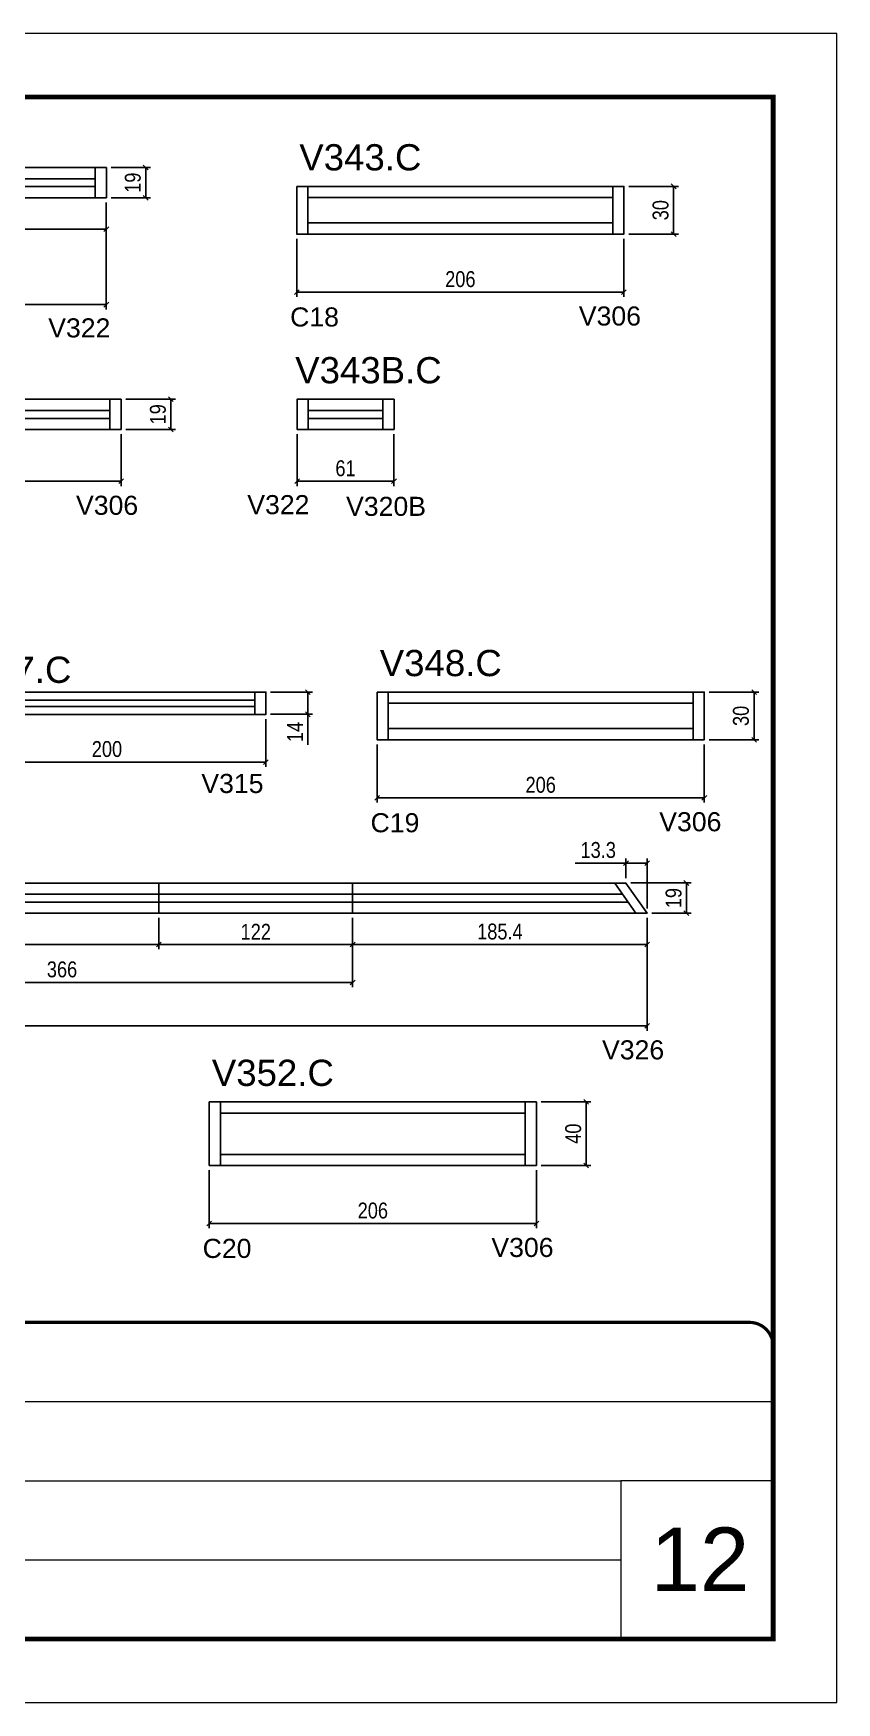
# Model space of a CAD drawing. Extents: x 3090 to 9343, y 762 to 5258.
# Drawn here: x 8838 to 9343, y 1911 to 2961 of the extents above; entities that cross this region are included whole.
import ezdxf

# ---------------------------------------------------------------- set-up
doc = ezdxf.new("R2010")
doc.units = 0
doc.linetypes.add('CONTINUO', pattern=[0])
doc.linetypes.add('DASHED', pattern=[0.75, 0.5, -0.25])
doc.layers.add('00 - FELIPE', color=2, linetype='Continuous', plot=False)
for name, color, linetype in [('5', 5, 'Continuous'), ('COTA', 241, 'Continuous'), ('Cotas', 1, 'Continuous'), ('NOMENCLATURA', 7, 'Continuous'), ('Painéis', 200, 'Continuous'), ('SARR_2.2x7', 40, 'Continuous'), ('SARR_EDITAR', 141, 'Continuous')]:
    doc.layers.add(name, color=color, linetype=linetype)
for name, color, linetype, lineweight in [('CARIMBO', 255, 'Continuous', 9), ('Escoras', 2, 'Continuous', 25), ('Folhas', 255, 'Continuous', 9), ('Romaneio', 3, 'Continuous', 13), ('SARRAFO DE PRESSAO', 251, 'DASHED', 9)]:
    doc.layers.add(name, color=color, linetype=linetype, lineweight=lineweight)
doc.styles.add('ARIAL', font='arial.ttf')
doc.styles.add('COTA TECNICA', font='techl___.ttf', dxfattribs={"height": 10})
doc.styles.add('COTA TECNICA-50', font='techl___.ttf', dxfattribs={"height": 10})
doc.styles.get("Standard").update_dxf_attribs({"font": 'arial.ttf'})
doc.dimstyles.new('COTA PAINEL-50', dxfattribs={"dimtxt": 10, "dimasz": 3, "dimexe": 3, "dimexo": 3, "dimgap": 3, "dimtad": 1, "dimdec": 1, "dimzin": 12, "dimdsep": 46, "dimtxsty": 'COTA TECNICA-50', "dimblk1": 'OBLIQUE', "dimblk2": 'OBLIQUE', "dimsah": 1, "dimcen": 0.9, "dimclrd": 4, "dimclre": 4, "dimclrt": 240, "dimadec": 1, "dimazin": 3, "dimtfac": 1, "dimtdec": 1, "dimtmove": 0, "dimatfit": 3, "dimfxl": 1, "dimtolj": 1, "dimtzin": 12, "dimarcsym": 0})
doc.dimstyles.new('PAINEL', dxfattribs={"dimtxt": 10, "dimasz": 3, "dimexe": 3, "dimexo": 3, "dimgap": 3, "dimtad": 1, "dimdec": 1, "dimzin": 12, "dimdsep": 46, "dimtxsty": 'COTA TECNICA', "dimblk1": 'OBLIQUE', "dimblk2": 'OBLIQUE', "dimsah": 1, "dimcen": 0.9, "dimclrd": 4, "dimclre": 4, "dimclrt": 240, "dimadec": 1, "dimazin": 3, "dimtfac": 1, "dimtdec": 1, "dimtmove": 0, "dimatfit": 3, "dimfxl": 1, "dimtolj": 1, "dimtzin": 12, "dimarcsym": 0})

# ---------------------------------------------------------------- blocks, each defined once
blk = doc.blocks.new('9999999999')
at = {"color": 30, "linetype": 'CONTINUO'}
for p, q in [((98564.6, 34379.6), (99584, 34379.6)), ((98564.6, 34329.8), (99488, 34329.8)), ((99584, 34329.8), (99488, 34329.8)), ((99488, 34329.8), (99488, 34230.2)), ((98564.6, 34280), (99488, 34280))]:
    blk.add_line(p, q, dxfattribs=at)
at = {"color": 30, "linetype": 'CONTINUO', "const_width": 2}
blk.add_lwpolyline([(99584, 34230.2), (99584, 34414.4, 0.414214), (99569, 34429.4), (98229, 34429.4, 0.414214), (98214, 34414.4), (98214, 34245.2, 0.414214), (98229, 34230.2), (99584, 34230.2)], format="xyb", dxfattribs=at)
at = {"layer": 'Folhas'}
blk.add_lwpolyline([(98139, 34190.2), (99624, 34190.2), (99624, 35240.2), (98139, 35240.2)], close=True, dxfattribs=at)
at = {"layer": 'Folhas', "color": 30, "const_width": 3}
blk.add_lwpolyline([(98214, 34230.2), (99584, 34230.2), (99584, 35200.2), (98214, 35200.2)], close=True, dxfattribs=at)
blk = doc.blocks.new('_Oblique')
at = {"color": 0, "linetype": 'ByBlock', "lineweight": -2}
blk.add_line((-0.5, -0.5), (0.5, 0.5), dxfattribs=at)
blk = doc.blocks.new('*D304')
at = {"layer": 'Cotas', "color": 4, "linetype": 'ByBlock', "lineweight": -2, "transparency": 16777216}
for p, q in [((8688.6, 2854.1), (8688.6, 2834.4)), ((8883.6, 2854.1), (8883.6, 2834.4)), ((8688.6, 2837.4), (8883.6, 2837.4))]:
    blk.add_line(p, q, dxfattribs=at)
at = {"layer": 'Defpoints', "color": 0, "linetype": 'ByBlock', "transparency": 16777216}
for p in [(8688.6, 2857.1), (8883.6, 2857.1), (8883.6, 2837.4)]:
    blk.add_point(p, dxfattribs=at)
at = {"layer": 'Cotas', "color": 4, "linetype": 'ByBlock', "lineweight": -2, "transparency": 16777216, "xscale": 3, "yscale": 3, "zscale": 3, "rotation": 180}
blk.add_blockref('_Oblique', (8688.6, 2837.4), dxfattribs=at)
at = {"layer": 'Cotas', "color": 4, "linetype": 'ByBlock', "lineweight": -2, "transparency": 16777216, "xscale": 3, "yscale": 3, "zscale": 3}
blk.add_blockref('_Oblique', (8883.6, 2837.4), dxfattribs=at)
at = {"layer": 'Cotas', "color": 240, "linetype": 'ByBlock', "transparency": 16777216, "insert": (8786.1, 2845.6), "char_height": 10, "attachment_point": 5, "style": 'COTA TECNICA-50'}
blk.add_mtext('\\A1;195', dxfattribs=at)
blk = doc.blocks.new('*D307')
at = {"layer": 'Defpoints', "color": 0, "linetype": 'ByBlock', "transparency": 16777216}
for p in [(7956.6, 2857.1), (8883.6, 2857.1), (8883.6, 2789.9)]:
    blk.add_point(p, dxfattribs=at)
at = {"layer": 'Romaneio', "color": 4, "linetype": 'ByBlock', "lineweight": -2, "transparency": 16777216}
for p, q in [((7956.6, 2854.1), (7956.6, 2786.9)), ((8883.6, 2854.1), (8883.6, 2786.9)), ((7956.6, 2789.9), (8883.6, 2789.9))]:
    blk.add_line(p, q, dxfattribs=at)
at = {"layer": 'Romaneio', "color": 4, "linetype": 'ByBlock', "lineweight": -2, "transparency": 16777216, "xscale": 3, "yscale": 3, "zscale": 3, "rotation": 180}
blk.add_blockref('_Oblique', (7956.6, 2789.9), dxfattribs=at)
at = {"layer": 'Romaneio', "color": 4, "linetype": 'ByBlock', "lineweight": -2, "transparency": 16777216, "xscale": 3, "yscale": 3, "zscale": 3}
blk.add_blockref('_Oblique', (8883.6, 2789.9), dxfattribs=at)
at = {"layer": 'Romaneio', "color": 240, "linetype": 'ByBlock', "transparency": 16777216, "insert": (8420.1, 2798), "char_height": 10, "attachment_point": 5, "style": 'COTA TECNICA-50'}
blk.add_mtext('\\A1;927', dxfattribs=at)
blk = doc.blocks.new('*D308')
at = {"layer": 'Defpoints', "color": 0, "linetype": 'ByBlock', "transparency": 16777216}
for p in [(8883.6, 2876.1), (8883.6, 2857.1), (8908.4, 2857.1)]:
    blk.add_point(p, dxfattribs=at)
at = {"layer": 'Escoras', "color": 4, "linetype": 'ByBlock', "lineweight": -2, "transparency": 16777216}
for p, q in [((8886.6, 2876.1), (8911.4, 2876.1)), ((8908.4, 2876.1), (8908.4, 2857.1)), ((8886.6, 2857.1), (8911.4, 2857.1))]:
    blk.add_line(p, q, dxfattribs=at)
at = {"layer": 'Escoras', "color": 4, "linetype": 'ByBlock', "lineweight": -2, "transparency": 16777216, "xscale": 3, "yscale": 3, "zscale": 3}
for p, rotation in [((8908.4, 2876.1), 90), ((8908.4, 2857.1), 270)]:
    blk.add_blockref('_Oblique', p, dxfattribs=dict(at, rotation=rotation))
at = {"layer": 'Escoras', "color": 240, "linetype": 'ByBlock', "transparency": 16777216, "insert": (8900.3, 2866.6), "char_height": 10, "attachment_point": 5, "rotation": 90, "style": 'COTA TECNICA-50'}
blk.add_mtext('\\A1;19', dxfattribs=at)
blk = doc.blocks.new('*D363')
at = {"layer": 'COTA', "color": 4, "linetype": 'ByBlock', "lineweight": -2, "transparency": 16777216}
for p, q in [((9003.5, 2831.3), (9003.5, 2794.8)), ((9209.5, 2831.3), (9209.5, 2794.8)), ((9209.5, 2797.8), (9003.5, 2797.8))]:
    blk.add_line(p, q, dxfattribs=at)
at = {"layer": 'Defpoints', "color": 0, "linetype": 'ByBlock', "transparency": 16777216}
for p in [(9003.5, 2834.3), (9209.5, 2834.3), (9003.5, 2797.8)]:
    blk.add_point(p, dxfattribs=at)
at = {"layer": 'COTA', "color": 4, "linetype": 'ByBlock', "lineweight": -2, "transparency": 16777216, "xscale": 3, "yscale": 3, "zscale": 3, "rotation": 180}
blk.add_blockref('_Oblique', (9003.5, 2797.8), dxfattribs=at)
at = {"layer": 'COTA', "color": 4, "linetype": 'ByBlock', "lineweight": -2, "transparency": 16777216, "xscale": 3, "yscale": 3, "zscale": 3}
blk.add_blockref('_Oblique', (9209.5, 2797.8), dxfattribs=at)
at = {"layer": 'COTA', "color": 240, "linetype": 'ByBlock', "transparency": 16777216, "insert": (9106.5, 2805.9), "char_height": 10, "attachment_point": 5, "style": 'COTA TECNICA-50'}
blk.add_mtext('\\A1;206', dxfattribs=at)
blk = doc.blocks.new('*D364')
at = {"layer": 'Defpoints', "color": 0, "linetype": 'ByBlock', "transparency": 16777216}
for p in [(9209.5, 2864.3), (9240.8, 2864.3), (9209.5, 2834.3)]:
    blk.add_point(p, dxfattribs=at)
at = {"layer": 'Romaneio', "color": 4, "linetype": 'ByBlock', "lineweight": -2, "transparency": 16777216}
for p, q in [((9212.5, 2864.3), (9243.8, 2864.3)), ((9240.8, 2834.3), (9240.8, 2864.3)), ((9212.5, 2834.3), (9243.8, 2834.3))]:
    blk.add_line(p, q, dxfattribs=at)
at = {"layer": 'Romaneio', "color": 4, "linetype": 'ByBlock', "lineweight": -2, "transparency": 16777216, "xscale": 3, "yscale": 3, "zscale": 3}
for p, rotation in [((9240.8, 2864.3), 90), ((9240.8, 2834.3), 270)]:
    blk.add_blockref('_Oblique', p, dxfattribs=dict(at, rotation=rotation))
at = {"layer": 'Romaneio', "color": 240, "linetype": 'ByBlock', "transparency": 16777216, "insert": (9232.6, 2849.3), "char_height": 10, "attachment_point": 5, "rotation": 90, "style": 'COTA TECNICA-50'}
blk.add_mtext('\\A1;30', dxfattribs=at)
blk = doc.blocks.new('*D365')
at = {"layer": 'COTA', "color": 4, "linetype": 'ByBlock', "lineweight": -2, "transparency": 16777216}
for p, q in [((8697.9, 2708.4), (8697.9, 2675.8)), ((8892.9, 2708.4), (8892.9, 2675.8)), ((8892.9, 2678.8), (8697.9, 2678.8))]:
    blk.add_line(p, q, dxfattribs=at)
at = {"layer": 'Defpoints', "color": 0, "linetype": 'ByBlock', "transparency": 16777216}
for p in [(8697.9, 2711.4), (8892.9, 2711.4), (8697.9, 2678.8)]:
    blk.add_point(p, dxfattribs=at)
at = {"layer": 'COTA', "color": 4, "linetype": 'ByBlock', "lineweight": -2, "transparency": 16777216, "xscale": 3, "yscale": 3, "zscale": 3, "rotation": 180}
blk.add_blockref('_Oblique', (8697.9, 2678.8), dxfattribs=at)
at = {"layer": 'COTA', "color": 4, "linetype": 'ByBlock', "lineweight": -2, "transparency": 16777216, "xscale": 3, "yscale": 3, "zscale": 3}
blk.add_blockref('_Oblique', (8892.9, 2678.8), dxfattribs=at)
at = {"layer": 'COTA', "color": 240, "linetype": 'ByBlock', "transparency": 16777216, "insert": (8795.4, 2686.9), "char_height": 10, "attachment_point": 5, "style": 'COTA TECNICA-50'}
blk.add_mtext('\\A1;195', dxfattribs=at)
blk = doc.blocks.new('*D366')
at = {"layer": 'Defpoints', "color": 0, "linetype": 'ByBlock', "transparency": 16777216}
for p in [(8892.9, 2730.4), (8924.2, 2730.4), (8892.9, 2711.4)]:
    blk.add_point(p, dxfattribs=at)
at = {"layer": 'Romaneio', "color": 4, "linetype": 'ByBlock', "lineweight": -2, "transparency": 16777216}
for p, q in [((8895.9, 2730.4), (8927.2, 2730.4)), ((8924.2, 2711.4), (8924.2, 2730.4)), ((8895.9, 2711.4), (8927.2, 2711.4))]:
    blk.add_line(p, q, dxfattribs=at)
at = {"layer": 'Romaneio', "color": 4, "linetype": 'ByBlock', "lineweight": -2, "transparency": 16777216, "xscale": 3, "yscale": 3, "zscale": 3}
for p, rotation in [((8924.2, 2730.4), 90), ((8924.2, 2711.4), 270)]:
    blk.add_blockref('_Oblique', p, dxfattribs=dict(at, rotation=rotation))
at = {"layer": 'Romaneio', "color": 240, "linetype": 'ByBlock', "transparency": 16777216, "insert": (8916.1, 2720.9), "char_height": 10, "attachment_point": 5, "rotation": 90, "style": 'COTA TECNICA-50'}
blk.add_mtext('\\A1;19', dxfattribs=at)
blk = doc.blocks.new('*D368')
at = {"layer": 'COTA', "color": 4, "linetype": 'ByBlock', "lineweight": -2, "transparency": 16777216}
for p, q in [((9003.7, 2708.4), (9003.7, 2675.8)), ((9064.7, 2708.4), (9064.7, 2675.8)), ((9003.7, 2678.8), (9064.7, 2678.8))]:
    blk.add_line(p, q, dxfattribs=at)
at = {"layer": 'Defpoints', "color": 0, "linetype": 'ByBlock', "transparency": 16777216}
for p in [(9003.7, 2711.4), (9064.7, 2711.4), (9064.7, 2678.8)]:
    blk.add_point(p, dxfattribs=at)
at = {"layer": 'COTA', "color": 4, "linetype": 'ByBlock', "lineweight": -2, "transparency": 16777216, "xscale": 3, "yscale": 3, "zscale": 3, "rotation": 180}
blk.add_blockref('_Oblique', (9003.7, 2678.8), dxfattribs=at)
at = {"layer": 'COTA', "color": 4, "linetype": 'ByBlock', "lineweight": -2, "transparency": 16777216, "xscale": 3, "yscale": 3, "zscale": 3}
blk.add_blockref('_Oblique', (9064.7, 2678.8), dxfattribs=at)
at = {"layer": 'COTA', "color": 240, "linetype": 'ByBlock', "transparency": 16777216, "insert": (9034.2, 2686.9), "char_height": 10, "attachment_point": 5, "style": 'COTA TECNICA-50'}
blk.add_mtext('\\A1;61', dxfattribs=at)
blk = doc.blocks.new('*D373')
at = {"layer": 'COTA', "color": 4, "linetype": 'ByBlock', "lineweight": -2, "transparency": 16777216}
for p, q in [((8784, 2529.2), (8784, 2499.1)), ((8984, 2529.2), (8984, 2499.1)), ((8784, 2502.1), (8984, 2502.1))]:
    blk.add_line(p, q, dxfattribs=at)
at = {"layer": 'Defpoints', "color": 0, "linetype": 'ByBlock', "transparency": 16777216}
for p in [(8784, 2532.2), (8984, 2532.2), (8984, 2502.1)]:
    blk.add_point(p, dxfattribs=at)
at = {"layer": 'COTA', "color": 4, "linetype": 'ByBlock', "lineweight": -2, "transparency": 16777216, "xscale": 3, "yscale": 3, "zscale": 3, "rotation": 180}
blk.add_blockref('_Oblique', (8784, 2502.1), dxfattribs=at)
at = {"layer": 'COTA', "color": 4, "linetype": 'ByBlock', "lineweight": -2, "transparency": 16777216, "xscale": 3, "yscale": 3, "zscale": 3}
blk.add_blockref('_Oblique', (8984, 2502.1), dxfattribs=at)
at = {"layer": 'COTA', "color": 240, "linetype": 'ByBlock', "transparency": 16777216, "insert": (8884, 2510.3), "char_height": 10, "attachment_point": 5, "style": 'COTA TECNICA-50'}
blk.add_mtext('\\A1;200', dxfattribs=at)
blk = doc.blocks.new('*D84')
at = {"layer": 'Defpoints', "color": 0, "linetype": 'ByBlock', "transparency": 16777216}
for p in [(8984, 2546.2), (8984, 2532.2), (9010.5, 2532.2)]:
    blk.add_point(p, dxfattribs=at)
at = {"layer": 'Romaneio', "color": 4, "linetype": 'ByBlock', "lineweight": -2, "transparency": 16777216}
for p, q in [((8987, 2546.2), (9013.5, 2546.2)), ((9010.5, 2546.2), (9010.5, 2532.2)), ((8987, 2532.2), (9013.5, 2532.2)), ((9010.5, 2532.2), (9010.5, 2513.1))]:
    blk.add_line(p, q, dxfattribs=at)
at = {"layer": 'Romaneio', "color": 4, "linetype": 'ByBlock', "lineweight": -2, "transparency": 16777216, "xscale": 3, "yscale": 3, "zscale": 3}
for p, rotation in [((9010.5, 2546.2), 90), ((9010.5, 2532.2), 270)]:
    blk.add_blockref('_Oblique', p, dxfattribs=dict(at, rotation=rotation))
at = {"layer": 'Romaneio', "color": 240, "linetype": 'ByBlock', "transparency": 16777216, "insert": (9002.4, 2521.1), "char_height": 10, "attachment_point": 5, "rotation": 90, "style": 'COTA TECNICA-50'}
blk.add_mtext('\\A1;14', dxfattribs=at)
blk = doc.blocks.new('*D374')
at = {"layer": 'COTA', "color": 4, "linetype": 'ByBlock', "lineweight": -2, "transparency": 16777216}
for p, q in [((9054.1, 2513.2), (9054.1, 2476.7)), ((9260.1, 2513.2), (9260.1, 2476.7)), ((9260.1, 2479.7), (9054.1, 2479.7))]:
    blk.add_line(p, q, dxfattribs=at)
at = {"layer": 'Defpoints', "color": 0, "linetype": 'ByBlock', "transparency": 16777216}
for p in [(9054.1, 2516.2), (9260.1, 2516.2), (9054.1, 2479.7)]:
    blk.add_point(p, dxfattribs=at)
at = {"layer": 'COTA', "color": 4, "linetype": 'ByBlock', "lineweight": -2, "transparency": 16777216, "xscale": 3, "yscale": 3, "zscale": 3, "rotation": 180}
blk.add_blockref('_Oblique', (9054.1, 2479.7), dxfattribs=at)
at = {"layer": 'COTA', "color": 4, "linetype": 'ByBlock', "lineweight": -2, "transparency": 16777216, "xscale": 3, "yscale": 3, "zscale": 3}
blk.add_blockref('_Oblique', (9260.1, 2479.7), dxfattribs=at)
at = {"layer": 'COTA', "color": 240, "linetype": 'ByBlock', "transparency": 16777216, "insert": (9157.1, 2487.8), "char_height": 10, "attachment_point": 5, "style": 'COTA TECNICA-50'}
blk.add_mtext('\\A1;206', dxfattribs=at)
blk = doc.blocks.new('*D375')
at = {"layer": 'Defpoints', "color": 0, "linetype": 'ByBlock', "transparency": 16777216}
for p in [(9260.1, 2546.2), (9291.5, 2546.2), (9260.1, 2516.2)]:
    blk.add_point(p, dxfattribs=at)
at = {"layer": 'Romaneio', "color": 4, "linetype": 'ByBlock', "lineweight": -2, "transparency": 16777216}
for p, q in [((9263.1, 2546.2), (9294.5, 2546.2)), ((9291.5, 2516.2), (9291.5, 2546.2)), ((9263.1, 2516.2), (9294.5, 2516.2))]:
    blk.add_line(p, q, dxfattribs=at)
at = {"layer": 'Romaneio', "color": 4, "linetype": 'ByBlock', "lineweight": -2, "transparency": 16777216, "xscale": 3, "yscale": 3, "zscale": 3}
for p, rotation in [((9291.5, 2546.2), 90), ((9291.5, 2516.2), 270)]:
    blk.add_blockref('_Oblique', p, dxfattribs=dict(at, rotation=rotation))
at = {"layer": 'Romaneio', "color": 240, "linetype": 'ByBlock', "transparency": 16777216, "insert": (9283.2, 2531.2), "char_height": 10, "attachment_point": 5, "rotation": 90, "style": 'COTA TECNICA-50'}
blk.add_mtext('\\A1;30', dxfattribs=at)
blk = doc.blocks.new('*D95')
at = {"layer": 'COTA', "color": 4, "linetype": 'ByBlock', "lineweight": -2, "transparency": 16777216}
for p, q in [((8916.7, 2404.1), (8916.7, 2384.4)), ((9038.7, 2404.1), (9038.7, 2384.4)), ((8916.7, 2387.4), (9038.7, 2387.4))]:
    blk.add_line(p, q, dxfattribs=at)
at = {"layer": 'Defpoints', "color": 0, "linetype": 'ByBlock', "transparency": 16777216}
for p in [(8916.7, 2407.1), (9038.7, 2407.1), (9038.7, 2387.4)]:
    blk.add_point(p, dxfattribs=at)
at = {"layer": 'COTA', "color": 4, "linetype": 'ByBlock', "lineweight": -2, "transparency": 16777216, "xscale": 3, "yscale": 3, "zscale": 3, "rotation": 180}
blk.add_blockref('_Oblique', (8916.7, 2387.4), dxfattribs=at)
at = {"layer": 'COTA', "color": 4, "linetype": 'ByBlock', "lineweight": -2, "transparency": 16777216, "xscale": 3, "yscale": 3, "zscale": 3}
blk.add_blockref('_Oblique', (9038.7, 2387.4), dxfattribs=at)
at = {"layer": 'COTA', "color": 240, "linetype": 'ByBlock', "transparency": 16777216, "insert": (8977.7, 2395.4), "char_height": 10, "attachment_point": 5, "style": 'COTA TECNICA-50'}
blk.add_mtext('\\A1;122', dxfattribs=at)
blk = doc.blocks.new('*D413')
at = {"layer": 'Cotas', "color": 4, "linetype": 'ByBlock', "lineweight": -2, "transparency": 16777216}
for p, q in [((9038.7, 2404.1), (9038.7, 2384.4)), ((9224.1, 2404.1), (9224.1, 2384.4)), ((9038.7, 2387.4), (9224.1, 2387.4))]:
    blk.add_line(p, q, dxfattribs=at)
at = {"layer": 'Defpoints', "color": 0, "linetype": 'ByBlock', "transparency": 16777216}
for p in [(9038.7, 2407.1), (9224.1, 2407.1), (9224.1, 2387.4)]:
    blk.add_point(p, dxfattribs=at)
at = {"layer": 'Cotas', "color": 4, "linetype": 'ByBlock', "lineweight": -2, "transparency": 16777216, "xscale": 3, "yscale": 3, "zscale": 3, "rotation": 180}
blk.add_blockref('_Oblique', (9038.7, 2387.4), dxfattribs=at)
at = {"layer": 'Cotas', "color": 4, "linetype": 'ByBlock', "lineweight": -2, "transparency": 16777216, "xscale": 3, "yscale": 3, "zscale": 3}
blk.add_blockref('_Oblique', (9224.1, 2387.4), dxfattribs=at)
at = {"layer": 'Cotas', "color": 240, "linetype": 'ByBlock', "transparency": 16777216, "insert": (9131.4, 2395.5), "char_height": 10, "attachment_point": 5, "style": 'COTA TECNICA-50'}
blk.add_mtext('\\A1;185.4', dxfattribs=at)
blk = doc.blocks.new('*D414')
at = {"layer": 'Defpoints', "color": 0, "linetype": 'ByBlock', "transparency": 16777216}
for p in [(9210.8, 2426.1), (9224.1, 2407.1), (9248.8, 2407.1)]:
    blk.add_point(p, dxfattribs=at)
at = {"layer": 'Escoras', "color": 4, "linetype": 'ByBlock', "lineweight": -2, "transparency": 16777216}
for p, q in [((9213.8, 2426.1), (9251.8, 2426.1)), ((9248.8, 2426.1), (9248.8, 2407.1)), ((9227.1, 2407.1), (9251.8, 2407.1))]:
    blk.add_line(p, q, dxfattribs=at)
at = {"layer": 'Escoras', "color": 4, "linetype": 'ByBlock', "lineweight": -2, "transparency": 16777216, "xscale": 3, "yscale": 3, "zscale": 3}
for p, rotation in [((9248.8, 2426.1), 90), ((9248.8, 2407.1), 270)]:
    blk.add_blockref('_Oblique', p, dxfattribs=dict(at, rotation=rotation))
at = {"layer": 'Escoras', "color": 240, "linetype": 'ByBlock', "transparency": 16777216, "insert": (9240.8, 2416.6), "char_height": 10, "attachment_point": 5, "rotation": 90, "style": 'COTA TECNICA-50'}
blk.add_mtext('\\A1;19', dxfattribs=at)
blk = doc.blocks.new('*D96')
at = {"layer": 'Defpoints', "color": 0, "linetype": 'ByBlock', "transparency": 16777216}
for p in [(9210.8, 2438.6), (9210.8, 2426.1), (9224.1, 2407.1)]:
    blk.add_point(p, dxfattribs=at)
at = {"layer": 'Escoras', "color": 4, "linetype": 'ByBlock', "lineweight": -2, "transparency": 16777216}
for p, q in [((9210.8, 2438.6), (9178.8, 2438.6)), ((9210.8, 2429.1), (9210.8, 2441.6)), ((9224.1, 2438.6), (9210.8, 2438.6)), ((9224.1, 2410.1), (9224.1, 2441.6))]:
    blk.add_line(p, q, dxfattribs=at)
at = {"layer": 'Escoras', "color": 4, "linetype": 'ByBlock', "lineweight": -2, "transparency": 16777216, "xscale": 3, "yscale": 3, "zscale": 3, "rotation": 180}
blk.add_blockref('_Oblique', (9210.8, 2438.6), dxfattribs=at)
at = {"layer": 'Escoras', "color": 4, "linetype": 'ByBlock', "lineweight": -2, "transparency": 16777216, "xscale": 3, "yscale": 3, "zscale": 3}
blk.add_blockref('_Oblique', (9224.1, 2438.6), dxfattribs=at)
at = {"layer": 'Escoras', "color": 240, "linetype": 'ByBlock', "transparency": 16777216, "insert": (9193.3, 2446.8), "char_height": 10, "attachment_point": 5, "style": 'COTA TECNICA-50'}
blk.add_mtext('\\A1;13.3', dxfattribs=at)
blk = doc.blocks.new('*D97')
at = {"layer": 'Defpoints', "color": 0, "linetype": 'ByBlock', "transparency": 16777216}
for p in [(8306.7, 2400.6), (9224.1, 2400.6), (9224.1, 2336.2)]:
    blk.add_point(p, dxfattribs=at)
at = {"layer": 'Escoras', "color": 4, "linetype": 'ByBlock', "lineweight": -2, "transparency": 16777216}
for p, q in [((8306.7, 2397.6), (8306.7, 2333.2)), ((9224.1, 2397.6), (9224.1, 2333.2)), ((8306.7, 2336.2), (9224.1, 2336.2))]:
    blk.add_line(p, q, dxfattribs=at)
at = {"layer": 'Escoras', "color": 4, "linetype": 'ByBlock', "lineweight": -2, "transparency": 16777216, "xscale": 3, "yscale": 3, "zscale": 3, "rotation": 180}
blk.add_blockref('_Oblique', (8306.7, 2336.2), dxfattribs=at)
at = {"layer": 'Escoras', "color": 4, "linetype": 'ByBlock', "lineweight": -2, "transparency": 16777216, "xscale": 3, "yscale": 3, "zscale": 3}
blk.add_blockref('_Oblique', (9224.1, 2336.2), dxfattribs=at)
at = {"layer": 'Escoras', "color": 240, "linetype": 'ByBlock', "transparency": 16777216, "insert": (8765.4, 2344.3), "char_height": 10, "attachment_point": 5, "style": 'COTA TECNICA-50'}
blk.add_mtext('\\A1;917.4', dxfattribs=at)
blk = doc.blocks.new('*D416')
at = {"layer": 'COTA', "color": 4, "linetype": 'ByBlock', "lineweight": -2, "transparency": 16777216}
for p, q in [((8948.4, 2245.4), (8948.4, 2208.9)), ((9154.4, 2245.4), (9154.4, 2208.9)), ((9154.4, 2211.9), (8948.4, 2211.9))]:
    blk.add_line(p, q, dxfattribs=at)
at = {"layer": 'Defpoints', "color": 0, "linetype": 'ByBlock', "transparency": 16777216}
for p in [(8948.4, 2248.4), (9154.4, 2248.4), (8948.4, 2211.9)]:
    blk.add_point(p, dxfattribs=at)
at = {"layer": 'COTA', "color": 4, "linetype": 'ByBlock', "lineweight": -2, "transparency": 16777216, "xscale": 3, "yscale": 3, "zscale": 3, "rotation": 180}
blk.add_blockref('_Oblique', (8948.4, 2211.9), dxfattribs=at)
at = {"layer": 'COTA', "color": 4, "linetype": 'ByBlock', "lineweight": -2, "transparency": 16777216, "xscale": 3, "yscale": 3, "zscale": 3}
blk.add_blockref('_Oblique', (9154.4, 2211.9), dxfattribs=at)
at = {"layer": 'COTA', "color": 240, "linetype": 'ByBlock', "transparency": 16777216, "insert": (9051.4, 2220), "char_height": 10, "attachment_point": 5, "style": 'COTA TECNICA-50'}
blk.add_mtext('\\A1;206', dxfattribs=at)
blk = doc.blocks.new('*D417')
at = {"layer": 'Defpoints', "color": 0, "linetype": 'ByBlock', "transparency": 16777216}
for p in [(9154.4, 2288.4), (9185.7, 2288.4), (9154.4, 2248.4)]:
    blk.add_point(p, dxfattribs=at)
at = {"layer": 'Romaneio', "color": 4, "linetype": 'ByBlock', "lineweight": -2, "transparency": 16777216}
for p, q in [((9157.4, 2288.4), (9188.7, 2288.4)), ((9185.7, 2248.4), (9185.7, 2288.4)), ((9157.4, 2248.4), (9188.7, 2248.4))]:
    blk.add_line(p, q, dxfattribs=at)
at = {"layer": 'Romaneio', "color": 4, "linetype": 'ByBlock', "lineweight": -2, "transparency": 16777216, "xscale": 3, "yscale": 3, "zscale": 3}
for p, rotation in [((9185.7, 2288.4), 90), ((9185.7, 2248.4), 270)]:
    blk.add_blockref('_Oblique', p, dxfattribs=dict(at, rotation=rotation))
at = {"layer": 'Romaneio', "color": 240, "linetype": 'ByBlock', "transparency": 16777216, "insert": (9177.6, 2268.4), "char_height": 10, "attachment_point": 5, "rotation": 90, "style": 'COTA TECNICA-50'}
blk.add_mtext('\\A1;40', dxfattribs=at)
blk = doc.blocks.new('*D447')
at = {"layer": '00 - FELIPE', "color": 4, "lineweight": -2, "transparency": 16777216}
for p, q in [((8672.7, 2404.1), (8672.7, 2360.5)), ((9038.7, 2404.1), (9038.7, 2360.5)), ((8672.7, 2363.5), (9038.7, 2363.5))]:
    blk.add_line(p, q, dxfattribs=at)
at = {"layer": 'Defpoints', "color": 0, "transparency": 16777216}
for p in [(8672.7, 2407.1), (9038.7, 2407.1), (9038.7, 2363.5)]:
    blk.add_point(p, dxfattribs=at)
at = {"layer": '00 - FELIPE', "color": 4, "lineweight": -2, "transparency": 16777216, "xscale": 3, "yscale": 3, "zscale": 3, "rotation": 180}
blk.add_blockref('_Oblique', (8672.7, 2363.5), dxfattribs=at)
at = {"layer": '00 - FELIPE', "color": 4, "lineweight": -2, "transparency": 16777216, "xscale": 3, "yscale": 3, "zscale": 3}
blk.add_blockref('_Oblique', (9038.7, 2363.5), dxfattribs=at)
at = {"layer": '00 - FELIPE', "color": 240, "transparency": 16777216, "insert": (8855.7, 2371.7), "char_height": 10, "attachment_point": 5, "style": 'COTA TECNICA'}
blk.add_mtext('\\A1;366', dxfattribs=at)
blk = doc.blocks.new('*D499')
at = {"layer": '00 - FELIPE', "color": 4, "lineweight": -2, "transparency": 16777216}
for p, q in [((8672.7, 2404.1), (8672.7, 2384.4)), ((8916.7, 2404.1), (8916.7, 2384.4)), ((8672.7, 2387.4), (8916.7, 2387.4))]:
    blk.add_line(p, q, dxfattribs=at)
at = {"layer": 'Defpoints', "color": 0, "transparency": 16777216}
for p in [(8672.7, 2407.1), (8916.7, 2407.1), (8916.7, 2387.4)]:
    blk.add_point(p, dxfattribs=at)
at = {"layer": '00 - FELIPE', "color": 4, "lineweight": -2, "transparency": 16777216, "xscale": 3, "yscale": 3, "zscale": 3, "rotation": 180}
blk.add_blockref('_Oblique', (8672.7, 2387.4), dxfattribs=at)
at = {"layer": '00 - FELIPE', "color": 4, "lineweight": -2, "transparency": 16777216, "xscale": 3, "yscale": 3, "zscale": 3}
blk.add_blockref('_Oblique', (8916.7, 2387.4), dxfattribs=at)
at = {"layer": '00 - FELIPE', "color": 240, "transparency": 16777216, "insert": (8794.7, 2395.5), "char_height": 10, "attachment_point": 5, "style": 'COTA TECNICA'}
blk.add_mtext('\\A1;244', dxfattribs=at)

msp = doc.modelspace()

# ---------------------------------------------------------------- linework, layer by layer
at = {"layer": 'Painéis', "linetype": 'Continuous'}
for points in [[(8688.64, 2876.11), (8883.64, 2876.11), (8883.64, 2857.11), (8688.64, 2857.11)], [(9003.47, 2864.31), (9209.47, 2864.31), (9209.47, 2834.31), (9003.47, 2834.31)], [(8697.88, 2730.37), (8892.88, 2730.37), (8892.88, 2711.37), (8697.88, 2711.37)], [(9064.73, 2730.37), (9003.73, 2730.37), (9003.73, 2711.37), (9064.73, 2711.37)], [(8784.03, 2546.18), (8984.03, 2546.18), (8984.03, 2532.18), (8784.03, 2532.18)], [(9054.12, 2546.18), (9260.12, 2546.18), (9260.12, 2516.18), (9054.12, 2516.18)], [(8672.69, 2426.07), (8916.69, 2426.07), (8916.69, 2407.07), (8672.69, 2407.07)], [(8916.69, 2426.07), (9038.69, 2426.07), (9038.69, 2407.07), (8916.69, 2407.07)], [(9038.69, 2426.07), (9210.77, 2426.07), (9224.08, 2407.07), (9038.69, 2407.07)], [(8948.4, 2288.4), (9154.4, 2288.4), (9154.4, 2248.4), (8948.4, 2248.4)]]:
    msp.add_lwpolyline(points, close=True, dxfattribs=at)
at = {"layer": 'SARR_2.2x7', "linetype": 'Continuous'}
for p, q in [((8688.64, 2869.11), (8876.64, 2869.11)), ((8876.64, 2876.11), (8876.64, 2857.11)), ((8876.64, 2864.11), (8688.64, 2864.11)), ((9010.47, 2864.31), (9010.47, 2834.31)), ((9010.47, 2857.31), (9202.47, 2857.31)), ((9202.47, 2864.31), (9202.47, 2834.31)), ((9202.47, 2841.31), (9010.47, 2841.31)), ((8885.88, 2730.37), (8885.88, 2711.37)), ((9010.73, 2730.37), (9010.73, 2711.37)), ((9057.73, 2730.37), (9057.73, 2711.37)), ((8704.88, 2723.37), (8885.88, 2723.37)), ((9010.73, 2723.37), (9057.73, 2723.37)), ((8885.88, 2718.37), (8704.88, 2718.37)), ((9057.73, 2718.37), (9010.73, 2718.37)), ((8977.03, 2546.18), (8977.03, 2532.18)), ((9061.12, 2546.18), (9061.12, 2516.18)), ((9253.12, 2546.18), (9253.12, 2516.18)), ((9061.12, 2539.18), (9253.12, 2539.18)), ((9253.12, 2523.18), (9061.12, 2523.18)), ((9203.77, 2426.07), (9217.08, 2407.07)), ((8672.69, 2419.07), (8972.69, 2419.07)), ((8972.69, 2419.07), (9038.69, 2419.07)), ((9038.69, 2419.07), (9208.67, 2419.07)), ((8972.69, 2414.07), (8672.69, 2414.07)), ((8972.69, 2414.07), (9038.69, 2414.07)), ((9212.17, 2414.07), (9038.69, 2414.07)), ((8955.4, 2288.4), (8955.4, 2248.4)), ((8955.4, 2281.4), (9147.4, 2281.4)), ((9147.4, 2288.4), (9147.4, 2248.4)), ((9147.4, 2255.4), (8955.4, 2255.4))]:
    msp.add_line(p, q, dxfattribs=at)
at = {"layer": 'SARR_EDITAR', "linetype": 'Continuous'}
for p, q in [((8977.03, 2541.18), (8791.03, 2541.18)), ((8791.03, 2537.18), (8977.03, 2537.18))]:
    msp.add_line(p, q, dxfattribs=at)

# ---------------------------------------------------------------- block references
at = {"layer": 'SARRAFO DE PRESSAO', "color": 6, "linetype": 'ByBlock'}
msp.add_blockref('9999999999', (-90280.55, -32279.68), dxfattribs=at)

# ---------------------------------------------------------------- texts
at = {"layer": '5', "linetype": 'Continuous'}
for s, p in [('C18', (8999.32, 2776.15)), ('V306', (9181.09, 2776.76)), ('V322', (8847.02, 2769.27)), ('V306', (8864.51, 2657.69)), ('V322', (8972.35, 2658.09)), ('V320B', (9034.55, 2657.02)), ('V315', (8943.42, 2482.7)), ('C19', (9049.97, 2458.01)), ('V306', (9231.74, 2458.63)), ('V326', (9195.7, 2315.14)), ('C20', (8944.25, 2190.24)), ('V306', (9126.03, 2190.85))]:
    msp.add_text(s, height=12, rotation=359.99996, dxfattribs=at).set_placement(p)
at = {"layer": 'CARIMBO', "style": 'ARIAL'}
msp.add_text('12', height=40, dxfattribs=at).set_placement((9226.29, 1980.67))
at = {"layer": 'NOMENCLATURA', "linetype": 'Continuous'}
for s, p in [('V343.C', (9005.1, 2874.33)), ('V343B.C', (9002.52, 2740.4)), ('V348.C', (9055.75, 2556.2)), ('V347.C', (8784.73, 2551.97)), ('V352.C', (8950.03, 2298.43))]:
    msp.add_text(s, height=16.5, dxfattribs=at).set_placement(p)

# ---------------------------------------------------------------- dimensions: what is measured, and where the dimension line sits
at = {"layer": '00 - FELIPE'}
for base, p2, picture, middle in [((9038.69, 2363.46), (9038.69, 2407.07), '*D447', (8855.69, 2371.68)), ((8916.69, 2387.39), (8916.69, 2407.07), '*D499', (8794.69, 2395.46))]:
    dim = msp.add_linear_dim(base=base, p1=(8672.69, 2407.07), p2=p2, dimstyle='PAINEL', dxfattribs=at)
    dim.commit()
    dim.dimension.update_dxf_attribs({"geometry": picture, "text_midpoint": middle})
at = {"layer": 'COTA', "linetype": 'ByBlock'}
for base, p1, p2, picture, middle in [((9003.47, 2797.84), (9209.47, 2834.31), (9003.47, 2834.31), '*D363', (9106.47, 2805.94)), ((8697.88, 2678.76), (8892.88, 2711.37), (8697.88, 2711.37), '*D365', (8795.38, 2686.9)), ((9064.73, 2678.76), (9003.73, 2711.37), (9064.73, 2711.37), '*D368', (9034.23, 2686.86)), ((9054.12, 2479.7), (9260.12, 2516.18), (9054.12, 2516.18), '*D374', (9157.12, 2487.8)), ((8948.4, 2211.93), (9154.4, 2248.4), (8948.4, 2248.4), '*D416', (9051.4, 2220.03))]:
    dim = msp.add_linear_dim(base=base, p1=p1, p2=p2, dimstyle='COTA PAINEL-50', override={"dimarcsym": 1}, dxfattribs=at)
    dim.commit()
    dim.dimension.update_dxf_attribs({"geometry": picture, "text_midpoint": middle})
for p1, p2, distance, picture, middle in [((8784.03, 2532.18), (8984.03, 2532.18), -30.03, '*D373', (8884.03, 2510.25)), ((8916.69, 2407.07), (9038.69, 2407.07), -19.68, '*D95', (8977.69, 2395.45))]:
    dim = msp.add_aligned_dim(p1=p1, p2=p2, distance=distance, dimstyle='COTA PAINEL-50', override={"dimarcsym": 1}, dxfattribs=at)
    dim.commit()
    dim.dimension.update_dxf_attribs({"geometry": picture, "text_midpoint": middle})
at = {"layer": 'Cotas', "linetype": 'ByBlock'}
for base, p1, p2, picture, middle in [((8883.64, 2837.43), (8688.64, 2857.11), (8883.64, 2857.11), '*D304', (8786.14, 2845.57)), ((9224.08, 2387.39), (9038.69, 2407.07), (9224.08, 2407.07), '*D413', (9131.38, 2395.52))]:
    dim = msp.add_linear_dim(base=base, p1=p1, p2=p2, dimstyle='COTA PAINEL-50', override={"dimarcsym": 1}, dxfattribs=at)
    dim.commit()
    dim.dimension.update_dxf_attribs({"geometry": picture, "text_midpoint": middle})
at = {"layer": 'Escoras', "linetype": 'ByBlock'}
for base, p1, p2, picture, middle in [((8908.41, 2857.11), (8883.64, 2876.11), (8883.64, 2857.11), '*D308', (8900.32, 2866.61)), ((9248.85, 2407.07), (9210.77, 2426.07), (9224.08, 2407.07), '*D414', (9240.76, 2416.57))]:
    dim = msp.add_linear_dim(base=base, p1=p1, p2=p2, angle=90, dimstyle='COTA PAINEL-50', override={"dimarcsym": 1}, dxfattribs=at)
    dim.commit()
    dim.dimension.update_dxf_attribs({"geometry": picture, "text_midpoint": middle})
for base, p1, p2, picture, middle in [((9210.77, 2438.63), (9224.08, 2407.07), (9210.77, 2426.07), '*D96', (9193.3, 2446.85)), ((9224.08, 2336.22), (8306.69, 2400.6), (9224.08, 2400.6), '*D97', (8765.38, 2344.32))]:
    dim = msp.add_linear_dim(base=base, p1=p1, p2=p2, dimstyle='COTA PAINEL-50', override={"dimarcsym": 1}, dxfattribs=at)
    dim.commit()
    dim.dimension.update_dxf_attribs({"geometry": picture, "text_midpoint": middle})
at = {"layer": 'Romaneio', "linetype": 'ByBlock'}
dim = msp.add_linear_dim(base=(8883.64, 2789.88), p1=(7956.64, 2857.11), p2=(8883.64, 2857.11), dimstyle='COTA PAINEL-50', override={"dimarcsym": 1}, dxfattribs=at)
dim.commit()
dim.dimension.update_dxf_attribs({"geometry": '*D307', "text_midpoint": (8420.14, 2797.98)})
for base, p1, p2, picture, middle in [((9240.81, 2864.31), (9209.47, 2834.31), (9209.47, 2864.31), '*D364', (9232.59, 2849.31)), ((8924.22, 2730.37), (8892.88, 2711.37), (8892.88, 2730.37), '*D366', (8916.13, 2720.87)), ((9010.46, 2532.18), (8984.03, 2546.18), (8984.03, 2532.18), '*D84', (9002.39, 2521.12)), ((9291.46, 2546.18), (9260.12, 2516.18), (9260.12, 2546.18), '*D375', (9283.24, 2531.18)), ((9185.74, 2288.4), (9154.4, 2248.4), (9154.4, 2288.4), '*D417', (9177.64, 2268.4))]:
    dim = msp.add_linear_dim(base=base, p1=p1, p2=p2, angle=90, dimstyle='COTA PAINEL-50', override={"dimarcsym": 1}, dxfattribs=at)
    dim.commit()
    dim.dimension.update_dxf_attribs({"geometry": picture, "text_midpoint": middle})

doc.saveas('drawing.dxf')
